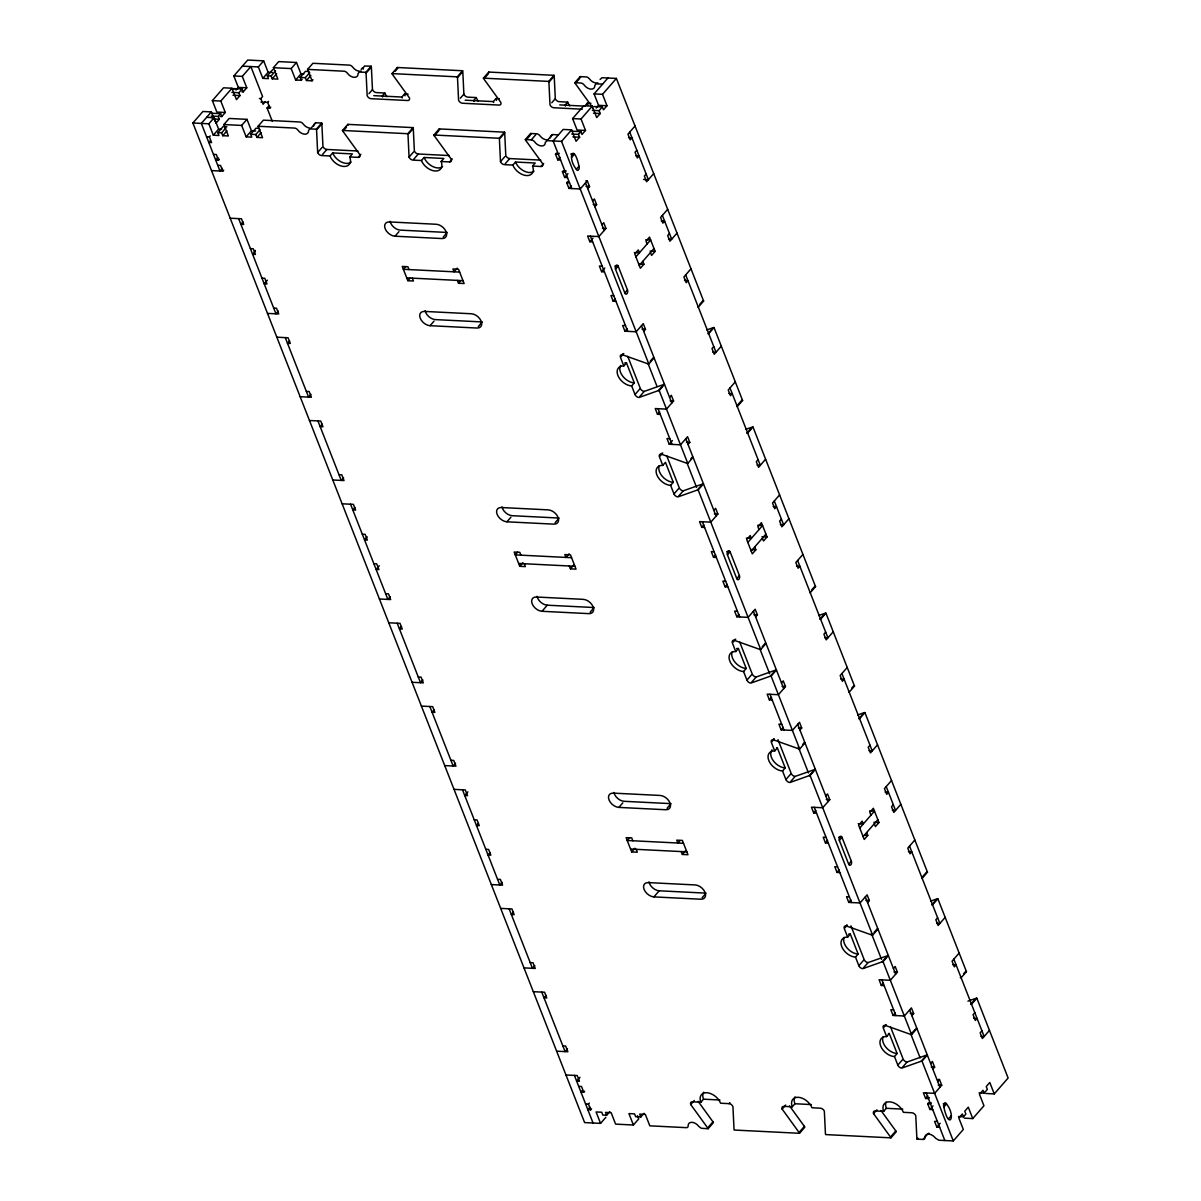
<?xml version="1.0" encoding="UTF-8"?>
<svg xmlns="http://www.w3.org/2000/svg" width="1201" height="1201" viewBox="0 0 1201 1201"><rect width="100%" height="100%" fill="white"/><g stroke="black" fill="none" stroke-linecap="round" stroke-linejoin="round"><path stroke-width="1.5" d="M600.095 79.476L602.001 77.705L616.383 78.425L703.621 301.031L698.321 307.126A3.513 2.252 41 0 1 697.901 307.081M605.874 1117.29L600.56 1123.37L584.617 1122.575L192.881 122.997L202.909 111.498L211.346 111.918L215.189 121.706M231.988 88.228L220.804 101.049L225.293 112.474L216.841 112.053L212.367 100.629L223.536 87.808L231.988 88.228L236.462 99.653L239.99 95.585L238.879 92.732L242.122 89.009L243.233 91.861L241.836 91.786M235.966 90.09L238.323 87.388L233.85 75.963L247.706 60.05L263.65 60.846L268.123 72.27L262.824 78.365L258.35 66.941L263.65 60.846M211.346 111.918L201.333 123.418L219.978 171.022L222.335 168.32M233.85 75.963L242.302 76.384L250.844 66.565L262.599 96.545L260.827 98.587L259.416 98.512M208.839 123.793L214.138 117.713L218.612 129.123L213.313 135.218L208.839 123.793L192.881 122.997M211.211 116.077L218.252 116.422L220.624 113.69L221.75 116.542L220.338 116.467M215.835 123.343L219.363 119.274L218.252 116.422M221.75 116.542L225.293 112.474M243.233 91.861L246.775 87.808L242.302 76.384M206.557 136.749L209.364 136.899L210.25 135.878M225.863 127.967L221.615 132.831L222.74 135.698L228.37 135.968L223.881 124.544L229.196 118.449L246.971 119.349L251.444 130.759L246.145 136.854L241.671 125.429L246.971 119.349M275.554 70.904L271.126 75.978L272.252 78.831L277.881 79.116L273.393 67.691L278.707 61.596L296.482 62.482L300.971 73.907L295.656 80.002L291.182 68.577L296.482 62.482M210.115 140.937L208.794 142.469L211.601 142.604L209.364 136.899M213.313 135.218L218.942 135.503L217.816 132.65L223.131 126.555L226.914 126.751M262.824 78.365L268.454 78.635L267.328 75.783L272.642 69.688M222.74 135.698L226.974 130.819M272.252 78.831L276.665 73.756M265.421 101.59L263.064 104.292L260.827 98.587M217.906 157.541L215.7 160.078L218.507 160.213L219.393 159.208M260.887 102.07L267.643 102.4L268.529 101.394M272.327 121.391L267.072 107.97L269.189 105.538M267.072 107.97L269.88 108.12L270.765 107.099M246.145 136.854L251.775 137.139L250.649 134.287L255.963 128.192L259.401 128.357M295.656 80.002L301.286 80.272L300.175 77.419L305.474 71.324L308.912 71.505M260.062 129.663L255.813 134.542L256.939 137.394L262.569 137.68L258.08 126.255L263.394 120.16L299.815 121.977A3.513 2.252 41 0 1 302.517 123.238L304.604 125.565A7.011 4.489 41 0 0 310.008 128.087M309.753 72.6L305.324 77.675L306.45 80.527L312.08 80.812L307.606 69.388L312.906 63.293L349.326 65.109A3.513 2.252 41 0 1 352.043 66.37L354.115 68.697A7.011 4.489 41 0 0 361.096 71.054M301.286 80.272L302.172 79.266M211.541 170.602L222.801 171.158L223.686 170.152M256.939 137.394L261.172 132.515M306.45 80.527L310.864 75.453M312.08 80.812L312.966 79.791M361.186 69.388L362.507 67.872M311.314 127.846L315.728 122.772L321.673 123.057A3.513 2.252 41 0 1 321.868 123.868L322.949 146.462A3.513 2.252 41 0 0 326.882 149.464L357.988 151.011M258.08 126.255L294.515 128.072A3.513 2.252 41 0 1 297.217 129.333L299.289 131.645A7.011 4.489 41 0 0 305.519 134.152A7.011 4.489 41 0 0 308.522 130.639L309.663 128.942L316.373 129.153L321.673 123.057M307.606 69.388L344.026 71.204A3.513 2.252 41 0 1 346.729 72.465L348.8 74.792A7.011 4.489 41 0 0 355.046 77.284A7.011 4.489 41 0 0 358.033 73.771L359.174 72.09L365.885 72.3L371.184 66.205A3.513 2.252 41 0 1 371.379 67.016L372.46 89.595L368.932 93.663M317.454 128.957L321.868 123.868M460.343 98.212L463.886 94.158L462.805 71.565A3.513 2.252 41 0 0 462.595 70.754L397.306 67.496L392.006 73.591A3.528 2.252 41 0 0 392.442 74.417L409.376 97.791A3.513 2.252 41 0 1 407.679 100.509L371.094 98.692A3.513 2.252 41 0 1 367.161 95.69L366.08 73.111L370.509 68.022M242.992 221.9L240.876 224.332L243.698 224.482L241.446 218.762L230.202 218.207M330.02 155.965L332.677 152.932L352.373 153.908L349.731 156.956A12.28 7.867 41 0 1 343.786 166.459A12.28 7.867 41 0 1 330.02 155.965L321.583 155.545A3.513 2.252 41 0 1 317.649 152.557L322.063 147.483M349.731 156.956L358.168 157.376A3.513 2.252 41 0 0 359.865 154.659L342.931 131.284A3.528 2.252 41 0 1 342.495 130.459L347.795 124.364L413.084 127.621A3.513 2.252 41 0 1 413.294 128.432L414.375 151.011A3.513 2.252 41 0 0 418.308 154.013L449.399 155.56M322.469 154.539L326.882 149.464M342.931 131.284L343.816 130.263M344.702 129.243L346.473 127.216M395.099 71.369L397.741 68.322A3.528 2.252 41 0 1 397.306 67.496M386.977 96.726A12.28 7.867 41 0 1 384.845 93.017L382.188 96.065A12.28 7.867 41 0 0 382.579 96.966M255.288 251.279L252.63 254.327L255.438 254.462L253.201 248.757L250.393 248.607M373.751 95.645L401.885 97.041L404.542 93.993L408.115 94.158M358.168 157.376L360.825 154.328M267.373 280.178L264.19 283.826L267.012 283.976L264.775 278.257L261.953 278.122M342.495 130.459L407.785 133.716L413.084 127.621M392.006 73.591L457.296 76.849L462.595 70.754M408.865 133.506L413.294 128.432M551.769 102.776L555.297 98.707L554.216 76.128A3.513 2.252 41 0 0 554.021 75.318L488.732 72.06L483.418 78.155A3.528 2.252 41 0 0 483.868 78.966L500.802 102.355A3.513 2.252 41 0 1 499.106 105.072L462.52 103.241A3.513 2.252 41 0 1 458.587 100.253L457.506 77.66L461.92 72.585M421.446 160.529L424.103 157.481L443.8 158.457L441.142 161.504A12.28 7.867 41 0 1 435.212 171.007A12.28 7.867 41 0 1 421.446 160.529L412.994 160.108A3.513 2.252 41 0 1 409.061 157.106L413.489 152.032M278.302 311.119L275.945 313.821L238.639 218.627M441.142 161.504L449.594 161.925A3.513 2.252 41 0 0 451.276 159.208L434.342 135.833A3.528 2.252 41 0 1 433.906 135.007L439.221 128.912L504.51 132.17A3.513 2.252 41 0 1 504.705 132.981L505.786 155.575A3.513 2.252 41 0 0 509.719 158.562L540.825 160.123M413.88 159.087L418.308 154.013M434.342 135.833L438.77 130.759M484.739 77.96L488.282 73.892M478.388 101.289A12.28 7.867 41 0 1 476.257 97.566L473.614 100.614A12.28 7.867 41 0 0 474.005 101.515M465.162 100.193L493.311 101.605L495.968 98.557L499.346 98.722M289.636 340.889L287.504 343.336L290.327 343.471L288.09 337.766L276.831 337.196M449.594 161.925L452.237 158.877M394.994 236.207L441.908 238.549A8.767 5.615 41 0 0 446.141 231.763A8.767 5.615 41 0 0 436.308 224.272L389.409 221.93A8.767 5.615 41 0 0 385.161 228.715A8.767 5.615 41 0 0 394.994 236.207L398.972 231.643M433.906 135.007L499.211 138.265L504.51 132.17M483.418 78.155L548.722 81.398L554.021 75.318M500.292 138.055L504.705 132.981M582.32 109.216L553.331 107.715A3.513 2.252 41 0 1 549.998 104.802L548.917 82.208L553.346 77.134M405.728 266.592L403.371 269.294L459.653 272.102M512.857 165.077L515.514 162.03L535.211 163.021L532.568 166.068A12.28 7.867 41 0 1 526.623 175.571A12.28 7.867 41 0 1 512.857 165.077L504.42 164.657A3.513 2.252 41 0 1 500.487 161.67L504.9 156.58M532.568 166.068L541.005 166.489A3.513 2.252 41 0 0 542.702 163.771L525.768 140.397A3.528 2.252 41 0 1 525.332 139.571L530.632 133.476L536.577 133.776A3.513 2.252 41 0 1 539.97 135.803A7.011 4.489 41 0 0 548.332 139.706M592.423 107.79A3.513 2.252 41 0 0 592.213 106.904L575.279 83.53A3.513 2.252 41 0 1 574.844 82.704L580.143 76.609L586.088 76.909A3.513 2.252 41 0 1 589.481 78.951A7.011 4.489 41 0 0 597.843 82.839M505.306 163.651L509.719 158.562M525.768 140.397L530.181 135.308M576.165 82.509L579.708 78.455M443.229 237.032L447.207 232.454L400.308 230.127A8.767 5.615 41 0 1 390.055 221.254M409.001 269.579L407.875 266.727L402.245 266.442L407.845 280.719L409.961 278.287M525.332 139.571L531.262 139.856L535.691 134.782M310.954 394.408L308.597 397.126L285.268 337.616M569.814 105.838A12.28 7.867 41 0 1 567.683 102.13L565.025 105.178A12.28 7.867 41 0 0 565.416 106.078M548.076 139.646L552.49 134.557L558.42 134.857M592.213 106.168L581.044 119.004L585.518 130.429L577.08 130.008L572.592 118.584L583.776 105.748L592.213 106.168L596.687 117.593L600.23 113.54L599.104 110.672L602.347 106.949L603.472 109.816L607 105.748L602.527 94.324L616.383 78.425M596.206 108.03L598.563 105.328L594.09 93.903L607.946 77.99M590.907 103.286L587.379 103.106L584.722 106.153L559.741 104.907M531.262 139.856A3.513 2.252 41 0 1 534.67 141.898A7.011 4.489 41 0 0 541.471 145.967A7.011 4.489 41 0 0 545.284 142.424L547.191 140.652L561.558 141.373L571.586 129.858L576.06 141.283L579.603 137.229L578.477 134.377L580.864 131.63L581.99 134.482L585.518 130.429M541.005 166.489L543.663 163.441M560.582 159.988L557.774 159.853L555.523 154.133L556.408 153.127M457.206 268.168L454.023 271.816L452.897 268.964L458.527 269.249L464.126 283.526L458.497 283.241L457.386 280.388M322.273 424.193L320.157 426.625L322.964 426.775L320.727 421.056L309.468 420.5M559.231 153.263L558.345 154.283L555.523 154.133M557.774 159.853L559.981 157.316M458.497 283.241L460.629 280.809M571.676 157.361L574.333 154.313L570.955 154.148M567.488 177.598L564.665 177.463L562.428 171.743L563.314 170.737M430.063 325.696L476.977 328.038A8.767 5.615 41 0 0 481.211 321.252A8.767 5.615 41 0 0 471.377 313.761L424.478 311.419A8.767 5.615 41 0 0 420.23 318.205A8.767 5.615 41 0 0 430.063 325.696L434.041 321.132M566.136 170.872L565.251 171.893L562.428 171.743M564.665 177.463L567.983 173.65M576.345 169.266L578.987 166.218C573.823 141.928 566.467 157.106 576.345 169.266A2.627 1.561 -87.1 0 0 578.507 169.881A2.627 1.561 -87.1 0 0 578.987 166.218M587.754 188.587L589.526 186.56L587.289 180.841L580.218 188.977L568.959 188.407L566.722 182.702L567.608 181.681M568.959 188.407L571.166 185.87M635.029 126.015L627.958 134.137L630.195 139.856L631.966 137.815L628.588 137.65M343.591 477.713L341.234 480.415L317.92 420.92M478.298 326.507L482.277 321.943L435.378 319.601A8.767 5.615 41 0 1 425.124 310.744M592.618 200.972L594.375 198.931L596.612 204.65L594.855 206.677M636.815 150.2L635.044 152.227L637.296 157.947L639.052 155.905L635.674 155.74M354.926 507.498L352.794 509.93L355.616 510.065L353.379 504.36L342.12 503.789M601.941 224.767L603.713 222.74L605.95 228.445L598.879 236.567L587.619 236.012L589.856 241.716L592.663 241.866M646.153 173.995L644.382 176.022L646.618 181.741L653.689 173.62M589.856 241.716L593.039 238.068M367.206 536.862L364.549 539.91L367.371 540.06L365.134 534.34L362.312 534.205M602.181 266.142L599.359 265.991L601.611 271.711L604.794 268.048M615.513 269.219L618.17 266.172A2.627 1.561 -87.1 0 0 616.008 265.556A2.627 1.561 -87.1 0 0 615.513 269.219L624.835 293.029A2.627 1.561 -87.1 0 0 627.012 293.644A2.627 1.561 -87.1 0 0 627.492 289.981L618.17 266.172L614.957 266.022M667.681 209.319L660.61 217.441L662.847 223.146L664.618 221.119L661.241 220.954M635.884 256.864L650.627 239.945L645.793 239.705M639.247 265.436L653.975 248.517M379.306 565.776L376.123 569.424L378.931 569.574L376.694 563.854L373.871 563.719M669.467 233.489L667.696 235.531L669.933 241.236L677.004 233.114M642.79 261.368L643.916 264.22L640.373 268.273L634.789 253.996L638.316 249.943L639.442 252.795L634.368 252.54M647.099 243.998L645.988 241.131L649.516 237.077L655.115 251.354L651.573 255.423L650.462 252.555M613.741 295.641L610.934 295.506L613.171 301.226L615.287 298.779M624.835 293.029L627.492 289.981M390.22 596.702L387.863 599.419L350.557 504.21M625.496 325.636L622.688 325.501L624.925 331.206L627.042 328.774M690.995 268.814L683.924 276.936L686.161 282.655L687.933 280.614L684.555 280.449M639.608 396.735L644.246 391.406L663.748 384.485A3.528 2.252 41 0 1 664.498 384.41L659.199 390.505A3.528 2.252 41 0 0 658.433 390.58L638.947 397.501A3.513 2.252 41 0 1 635.014 394.498L631.651 385.941A12.28 7.867 41 0 1 617.884 375.448A12.28 7.867 41 0 1 623.814 365.945L620.467 357.373A3.513 2.252 41 0 1 622.163 354.655L622.824 353.905M621.127 356.607L623.769 353.574M643.721 331.386L645.492 329.359L643.256 323.639L636.185 331.761L624.925 331.206M623.814 365.945L626.472 362.897L634.308 382.894L631.651 385.941M401.554 626.487L399.438 628.919L402.245 629.069L400.008 623.349L388.749 622.794M506.927 521.804L553.826 524.146A8.767 5.615 41 0 0 558.06 517.361A8.767 5.615 41 0 0 548.226 509.87L501.327 507.528A8.767 5.615 41 0 0 497.094 514.313A8.767 5.615 41 0 0 506.927 521.804L510.905 517.241M650.281 361.171L653.254 357.733A3.513 2.252 41 0 0 654.11 357.898L648.81 363.993A3.513 2.252 41 0 1 647.955 363.828L622.163 354.655M699.793 304.303L702.78 300.881A3.513 2.252 41 0 0 703.621 301.031M635.014 394.498L639.653 389.169M517.646 552.19L515.289 554.892L571.571 557.699M658.433 390.58L662.412 386.016M711.938 329.149L707.959 333.728A3.498 2.237 41 0 1 708.71 333.638L714.01 327.543L742.593 400.473L737.294 406.569A3.513 2.252 41 0 1 736.874 406.508M555.147 522.615L559.126 518.051L512.226 515.709A8.767 5.615 41 0 1 501.988 506.852M520.919 555.177L519.793 552.31L514.163 552.04L519.763 566.317L522.945 562.653M422.872 680.006L420.515 682.708L397.201 623.214M669.558 397.306L671.329 395.279L673.566 400.999L666.495 409.121L655.236 408.55L657.472 414.27L660.295 414.405M713.769 346.549L711.998 348.575L714.235 354.28L721.306 346.158M657.472 414.27L659.589 411.823M569.124 553.766L565.941 557.414L564.83 554.562L570.46 554.847L576.045 569.124L570.43 568.839L569.304 565.986M434.207 709.791L432.075 712.223L434.897 712.358L432.66 706.653L421.401 706.098M669.798 438.68L666.99 438.545L669.227 444.25L672.41 440.602M678.58 496.178L683.219 490.849L702.72 483.928A3.528 2.252 41 0 1 703.471 483.853L698.171 489.933A3.528 2.252 41 0 0 697.406 490.023L677.919 496.929A3.513 2.252 41 0 1 673.986 493.941L670.623 485.369A12.28 7.867 41 0 1 656.857 474.89A12.28 7.867 41 0 1 662.787 465.372L659.424 456.815A3.513 2.252 41 0 1 661.12 454.098L661.781 453.332M660.1 456.05L662.742 453.002M570.43 568.839L573.613 565.191M662.787 465.372L665.444 462.34L673.281 482.322L670.623 485.369M735.297 381.858L728.226 389.98L730.463 395.699L732.235 393.673L728.857 393.493M541.996 611.294L588.895 613.636A8.767 5.615 41 0 0 593.129 606.835A8.767 5.615 41 0 0 583.296 599.344L536.397 597.017A8.767 5.615 41 0 0 532.163 603.803A8.767 5.615 41 0 0 541.996 611.294L547.296 605.199L594.195 607.541L590.216 612.105M688.023 444.43L689.794 442.403L687.557 436.699L680.487 444.82L669.227 444.25M690.905 458.692L692.226 457.176A3.513 2.252 41 0 0 693.082 457.341L687.783 463.421A3.513 2.252 41 0 1 686.927 463.271L661.12 454.098M737.759 404.887L741.738 400.308A3.513 2.252 41 0 0 742.593 400.473M673.986 493.941L678.625 488.612M455.509 763.296L453.152 766.013L429.838 706.518M697.406 490.023L701.384 485.444M746.917 433.156L750.895 428.592M809.819 592.678A3.513 2.252 41 0 0 810.24 592.724L815.554 586.628L752.982 426.986L747.683 433.081A3.498 2.237 41 0 0 747.277 433.096M467.91 791.864L464.727 795.527L467.534 795.663L465.297 789.943L454.038 789.387M713.859 510.365L715.631 508.323L717.868 514.043L710.797 522.165L699.537 521.609L701.774 527.314L704.597 527.449M758.071 459.593L756.3 461.619L758.537 467.339L765.607 459.202M701.774 527.314L703.891 524.882M478.238 823.481L476.482 825.507L479.289 825.642L477.052 819.938L474.23 819.803M714.1 551.724L711.292 551.589L713.529 557.309L715.646 554.862M727.431 554.817L730.088 551.769A2.627 1.561 -87.1 0 0 727.926 551.154A2.627 1.561 -87.1 0 0 727.431 554.817L736.768 578.612A2.627 1.561 -87.1 0 0 738.93 579.242A2.627 1.561 -87.1 0 0 739.411 575.564L730.088 551.769L726.875 551.604M779.599 494.902L772.528 503.039L774.765 508.744L776.537 506.717L773.159 506.552M747.818 542.462L762.545 525.543L757.726 525.302M751.165 551.034L765.908 534.115M490.158 852.59L488.041 855.022L490.849 855.157L488.612 849.452L485.805 849.302M781.386 519.087L779.614 521.114L781.851 526.834L788.937 518.712M754.723 546.95L755.834 549.818L752.306 553.871L746.707 539.594L750.235 535.526L751.361 538.393L746.301 538.138M759.017 529.581L757.906 526.729L761.434 522.675L767.034 536.952L763.506 541.005L762.38 538.153M725.674 581.239L722.852 581.104L725.089 586.809L727.221 584.377M736.768 578.612L739.411 575.564M502.153 882.3L499.796 885.002L462.49 789.808M737.414 611.234L734.607 611.084L736.844 616.804L738.96 614.357M802.914 554.412L795.843 562.533L798.08 568.238L799.851 566.211L796.473 566.046M751.526 682.333L756.18 677.004L775.666 670.083A3.513 2.252 41 0 1 776.431 670.008L771.117 676.103A3.513 2.252 41 0 0 770.366 676.178L750.865 683.099A3.513 2.252 41 0 1 746.932 680.096L743.569 671.524A12.28 7.867 41 0 1 729.803 661.045A12.28 7.867 41 0 1 735.748 651.543L732.385 642.97A3.513 2.252 41 0 1 734.081 640.253L734.742 639.487M733.045 642.205L735.703 639.157M755.639 616.984L757.411 614.957L755.174 609.237L748.103 617.359L736.844 616.804M735.748 651.543L738.39 648.495L746.226 668.477L743.569 671.524M513.473 912.084L511.356 914.516L514.178 914.667L511.926 908.947L500.682 908.391M618.845 807.402L665.744 809.744A8.767 5.615 41 0 0 669.993 802.944A8.767 5.615 41 0 0 660.16 795.452L613.246 793.125A8.767 5.615 41 0 0 609.012 799.911A8.767 5.615 41 0 0 618.845 807.402L622.824 802.838M762.2 646.754L765.187 643.331A3.513 2.252 41 0 0 766.043 643.496L760.728 649.591A3.513 2.252 41 0 1 759.873 649.426L734.081 640.253M811.711 589.901L814.698 586.478M746.932 680.096L751.571 674.767M629.564 837.773L627.207 840.49L683.504 843.297M770.366 676.178L774.345 671.614M823.856 614.747L819.878 619.311A3.513 2.252 41 0 1 820.628 619.236L825.943 613.141L854.512 686.071L849.212 692.166A3.528 2.252 41 0 1 848.582 692.061M667.08 808.213L671.059 803.649L624.145 801.307A8.767 5.615 41 0 1 613.906 792.45M632.837 840.76L631.726 837.908L626.096 837.637L631.681 851.914L634.864 848.251M534.79 965.604L532.433 968.306L509.119 908.812M781.476 682.904L783.247 680.877L785.484 686.582L778.413 694.703L767.154 694.148L769.391 699.868L772.213 700.003M825.688 632.131L823.916 634.173L826.153 639.878L833.239 631.756M769.391 699.868L771.522 697.421M679.991 840.58L677.874 843.012L676.748 840.16L682.378 840.43L687.978 854.722L682.348 854.436L681.222 851.584M546.125 995.374L544.008 997.821L546.815 997.956L544.578 992.251L533.319 991.681M781.731 724.278L778.909 724.143L781.145 729.848L783.277 727.416M790.498 781.761L795.137 776.431L814.638 769.526A3.513 2.252 41 0 1 815.389 769.436L810.09 775.531A3.513 2.252 41 0 0 809.339 775.621L789.838 782.527A3.513 2.252 41 0 1 785.904 779.539L782.542 770.967A12.28 7.867 41 0 1 768.775 760.473A12.28 7.867 41 0 1 774.705 750.97L771.357 742.398A3.513 2.252 41 0 1 773.054 739.696L773.714 738.93M772.018 741.648L774.33 738.975M682.348 854.436L685.531 850.773M774.705 750.97L777.362 747.923L785.199 767.919L782.542 770.967M847.23 667.456L840.145 675.578L842.381 681.297L844.153 679.256L840.775 679.09M653.914 896.892L700.814 899.219A8.767 5.615 41 0 0 705.062 892.433A8.767 5.615 41 0 0 695.229 884.942L648.315 882.6A8.767 5.615 41 0 0 644.081 889.401A8.767 5.615 41 0 0 653.914 896.892L659.214 890.797L706.128 893.139M799.956 730.028L801.713 728.001L799.476 722.281L792.405 730.403L781.145 729.848M802.823 744.29L804.16 742.773M851.674 688.188L853.671 685.906A3.528 2.252 41 0 0 854.512 686.071M773.054 739.696L798.845 748.869A3.513 2.252 41 0 0 799.701 749.019L805 742.924A3.513 2.252 41 0 1 804.37 742.834M785.904 779.539L790.543 774.195M567.442 1048.893L565.086 1051.611L541.756 992.101M702.15 897.702L705.122 894.28M809.339 775.621L813.317 771.042M862.828 714.19L858.85 718.753A3.513 2.252 41 0 1 859.601 718.678L864.915 712.583L927.472 872.226L922.173 878.321A3.528 2.252 41 0 1 921.752 878.261M579.963 1077.312L576.645 1081.11L579.452 1081.26L577.216 1075.541L565.971 1074.985M825.778 795.948L827.549 793.921L829.786 799.641L822.715 807.763L811.456 807.192L813.693 812.912L816.515 813.047M869.989 745.19L868.218 747.217L870.47 752.922L877.541 744.8M813.693 812.912L815.824 810.465M582.26 1090.538L580.939 1092.069L583.746 1092.204L584.632 1091.184M585.593 1103.959L588.415 1104.109L589.301 1103.088M590.051 1107.142L587.844 1109.679L590.652 1109.814L591.538 1108.793M826.033 837.322L823.21 837.187L825.447 842.892L827.579 840.46M839.364 840.415L842.006 837.367A2.627 1.561 -87.1 0 0 839.844 836.752A2.627 1.561 -87.1 0 0 839.364 840.415L848.687 864.21A2.627 1.561 -87.1 0 0 850.848 864.825A2.627 1.561 -87.1 0 0 851.344 861.162L842.006 837.367L838.793 837.202M891.532 780.5L884.446 788.622L886.698 794.341L888.455 792.3L885.077 792.135M600.56 1123.37L596.086 1111.946L601.716 1112.231L602.842 1115.083L606.625 1115.279L609.808 1111.616M859.736 828.059L874.463 811.14L869.644 810.9M863.099 836.632L877.826 819.698M893.304 804.685L891.547 806.712L893.784 812.431L900.855 804.295M866.642 832.548L867.768 835.401L864.225 839.469L858.625 825.192L862.168 821.124L863.279 823.976L858.22 823.721M870.95 815.179L869.824 812.326L873.367 808.258L878.967 822.55L875.424 826.603L874.298 823.751M837.592 866.837L834.785 866.702L837.022 872.406L839.139 869.974M848.687 864.21L851.344 861.162M606.625 1115.279L605.514 1112.426L611.144 1112.696L615.618 1124.121L633.392 1125.007L638.707 1118.927L637.431 1115.654M633.392 1125.007L628.919 1113.582L634.548 1113.867L635.674 1116.72L640.824 1116.975L644.006 1113.327M849.347 896.817L846.525 896.682L848.762 902.401L850.893 899.954M914.847 839.994L907.776 848.131L910.013 853.836L911.784 851.809L908.406 851.644M863.459 967.931L868.098 962.586L887.584 955.681A3.513 2.252 41 0 1 888.35 955.606L883.05 961.686A3.513 2.252 41 0 0 882.285 961.776L862.783 968.682A3.513 2.252 41 0 1 858.85 965.694L855.502 957.122A12.28 7.867 41 0 1 841.736 946.628A12.28 7.867 41 0 1 847.666 937.125L844.303 928.568A3.513 2.252 41 0 1 845.999 925.851L846.66 925.085M698.141 1101.362L712.959 1121.824A3.513 2.252 41 0 1 713.394 1122.635L708.095 1128.73A3.513 2.252 41 0 0 707.659 1127.904L690.725 1104.53L694.268 1100.476M844.964 927.803L847.29 925.13M867.572 902.582L869.344 900.54L867.092 894.835L860.021 902.957L848.762 902.401M690.725 1104.53A3.513 2.252 41 0 1 692.422 1101.812L700.859 1102.233L703.516 1099.185A12.28 7.867 41 0 1 703.636 1092.264M847.666 937.125L850.323 934.078L858.145 954.074L855.502 957.122M874.118 932.351L877.105 928.928M922.638 876.64L926.617 872.061A3.528 2.252 41 0 0 927.472 872.226M845.999 925.851L871.806 935.024A3.513 2.252 41 0 0 872.647 935.174L877.961 929.079A3.513 2.252 41 0 1 877.33 928.989M708.545 1126.898L712.959 1121.824M700.859 1102.233A12.28 7.867 41 0 1 706.804 1092.73A12.28 7.867 41 0 1 720.57 1103.224L729.007 1103.644L729.893 1102.623M858.85 965.694L863.504 960.365M882.285 961.776L886.263 957.197M935.774 900.345L931.796 904.908A3.513 2.252 41 0 1 932.561 904.833L937.861 898.738L966.445 971.654L961.13 977.749A3.528 2.252 41 0 1 960.29 977.599M893.409 968.501L895.165 966.475L897.417 972.179L890.331 980.301L879.087 979.746L881.324 985.451L884.131 985.601M937.606 917.729L935.849 919.756L938.086 925.476L945.157 917.354M881.324 985.451L883.441 983.018M789.567 1105.911L804.385 1126.373A3.513 2.252 41 0 1 804.82 1127.199L799.521 1133.294A3.513 2.252 41 0 0 799.07 1132.468L782.151 1109.093L785.679 1105.025M782.151 1109.093A3.513 2.252 41 0 1 783.833 1106.376L792.285 1106.797L794.942 1103.749A12.28 7.867 41 0 1 795.047 1096.828M893.649 1009.876L890.827 1009.726L893.064 1015.445L895.195 1012.998M883.936 1027.245L886.263 1024.573M799.956 1131.447L804.385 1126.373M959.149 953.054L952.078 961.175L954.315 966.88L956.086 964.853L952.708 964.688M894.475 1056.565A12.28 7.867 41 0 1 880.693 1046.071A12.28 7.867 41 0 1 886.638 1036.568L889.28 1033.521L897.117 1053.517L894.475 1056.565L897.823 1065.122A3.513 2.252 41 0 0 901.756 1068.124L921.257 1061.204A3.528 2.252 41 0 1 922.008 1061.129L927.322 1055.033A3.528 2.252 41 0 0 926.556 1055.109L907.07 1062.029L902.416 1067.359M911.874 1015.626L913.646 1013.599L911.409 1007.879L904.323 1016.001L893.064 1015.445M912.099 1032.935L915.087 1029.512M963.592 973.786L965.589 971.504A3.528 2.252 41 0 0 966.445 971.654M886.638 1036.568L883.275 1027.996A3.513 2.252 41 0 1 884.972 1025.279L910.763 1034.451A3.513 2.252 41 0 0 911.619 1034.616L916.933 1028.521A3.513 2.252 41 0 1 916.078 1028.356M897.823 1065.122L902.461 1059.792M880.979 1110.475L895.796 1130.922A3.513 2.252 41 0 1 896.246 1131.747L890.932 1137.842A3.513 2.252 41 0 0 890.496 1137.017L873.562 1113.642L876.88 1109.829M921.257 1061.204L925.235 1056.64M970.768 1004.351L974.747 999.772M985.811 1093.48L994.263 1093.901L1008.119 1078.003L976.833 998.181L971.519 1004.261A3.513 2.252 41 0 0 970.948 1004.306M873.562 1113.642A3.513 2.252 41 0 1 875.259 1110.925L883.696 1111.345L886.353 1108.298A12.28 7.867 41 0 1 886.083 1102.113M930.625 1063.455L932.381 1061.429L934.618 1067.134L932.862 1069.175M974.822 1012.683L973.065 1014.725L975.302 1020.43L977.059 1018.403L973.681 1018.238M937.711 1081.546L939.482 1079.519L941.719 1085.224L934.648 1093.345L923.389 1092.79L925.626 1098.495L928.433 1098.645L929.319 1097.624M981.923 1030.773L980.151 1032.815L982.388 1038.52L989.459 1030.398M891.382 1136.011L895.796 1130.922M925.626 1098.495L927.833 1095.958M932.727 1109.589L929.919 1109.454L927.667 1103.734L928.553 1102.728M931.375 1102.863L930.49 1103.884L927.667 1103.734M929.919 1109.454L933.012 1105.896M943.821 1106.962L946.478 1103.914A2.627 1.561 -87.1 0 0 944.316 1103.299A2.627 1.561 -87.1 0 0 943.821 1106.962C949 1131.267 956.356 1116.089 946.478 1103.914L943.265 1103.764M883.696 1111.345A12.28 7.867 41 0 1 889.641 1101.842A12.28 7.867 41 0 1 903.407 1112.336L911.844 1112.757A3.513 2.252 41 0 1 915.778 1115.744L916.858 1138.338A3.528 2.252 41 0 0 917.054 1139.149L917.939 1138.128M917.054 1139.149L922.999 1139.434L927.412 1134.36M937.396 1121.494L934.573 1121.344L936.81 1127.063L940.128 1123.25M948.49 1118.867L951.132 1115.819M958.428 1116.555L963.487 1116.81L965.874 1114.078L964.763 1111.225L968.291 1107.157L972.765 1118.581L964.328 1118.161M979.055 1092.865L984.129 1093.12L987.372 1089.397L986.246 1086.545L989.789 1082.476L994.263 1093.901M922.999 1139.434A3.513 2.252 41 0 0 924.905 1137.662A7.011 4.489 41 0 1 928.718 1134.119A7.011 4.489 41 0 1 935.519 1138.203L938.912 1140.229L953.294 1140.95L963.322 1129.435L958.833 1118.026L962.376 1113.958L963.487 1116.81M972.765 1118.581L983.949 1105.746L979.476 1094.321L983.003 1090.268L984.129 1093.12M706.758 329.93L713.259 327.633A3.498 2.237 41 0 1 714.01 327.543M745.731 429.373L752.231 427.061A3.498 2.237 41 0 1 752.982 426.986M818.677 615.528L825.177 613.216A3.513 2.252 41 0 1 825.943 613.141M857.649 714.97L864.15 712.658A3.513 2.252 41 0 1 864.915 712.583M930.61 901.125L937.11 898.813A3.513 2.252 41 0 1 937.861 898.738M967.946 1001.139L976.068 998.256A3.513 2.252 41 0 1 976.833 998.181M315.728 122.772L313.821 124.544A7.011 4.489 41 0 1 313.626 126.015M552.49 134.557L550.583 136.329A7.011 4.489 41 0 1 550.388 137.8M371.184 66.205L364.473 65.995L363.348 67.676A7.011 4.489 41 0 1 363.137 69.148M242.407 66.145L258.35 66.941M273.393 67.691L291.182 68.577M574.844 82.704L580.774 83.004A3.513 2.252 41 0 1 584.181 85.031A7.011 4.489 41 0 0 590.982 89.114A7.011 4.489 41 0 0 594.795 85.571L595.921 83.875L602.632 84.085M268.123 72.27L272.357 72.48M300.971 73.907L303.778 74.042M267.328 75.783L271.126 75.978M300.175 77.419L305.324 77.675M594.09 93.903L602.527 94.324M384.845 93.017L376.393 92.597A3.513 2.252 41 0 1 372.46 89.595M476.257 97.566L467.82 97.146A3.513 2.252 41 0 1 463.886 94.158M567.683 102.13L558.63 101.62A3.513 2.252 41 0 1 555.297 98.707M238.323 87.388L246.775 87.808M598.563 105.328L607 105.748M242.122 89.009L233.67 88.589L233.955 89.294M593.91 106.529L602.347 106.949M231.838 92.387L238.879 92.732M592.348 110.342L599.104 110.672M232.964 95.239L239.99 95.585M593.474 113.194L600.23 113.54M212.367 100.629L220.804 101.049M572.592 118.584L581.044 119.004M571.586 129.858L563.149 129.438L553.121 140.952L571.781 188.557M220.624 113.69L212.187 113.269L212.472 113.975M572.427 131.209L580.864 131.63M571.721 134.032L578.477 134.377M206.632 117.338L214.138 117.713M212.322 118.929L219.363 119.274M572.847 136.884L579.603 137.229M223.881 124.544L241.671 125.429M218.612 129.123L221.434 129.273M251.444 130.759L255.678 130.969M217.816 132.65L221.615 132.831M250.649 134.287L255.813 134.542M571.376 153.833L574.198 153.968M213.463 154.359L216.27 154.509L218.507 160.213M643.556 179.474L648.39 179.715L629.729 132.11M585.878 180.781L587.289 180.841M217.741 165.318L220.564 165.453L222.801 171.158M566.722 182.702L569.529 182.837M586.013 186.38L589.526 186.56M593.234 204.485L596.612 204.65M602.422 228.265L605.95 228.445M668.492 239.044L671.704 239.209L662.382 215.414M650.041 251.099L655.115 251.354M638.842 263.965L643.916 264.22M601.611 271.711L604.418 271.846M406.719 277.866L463.016 280.674M407.845 280.719L413.474 281.004L412.348 278.152M613.171 301.226L615.978 301.361M273.708 308.102L276.515 308.252L278.767 313.956L267.508 313.401M641.98 329.179L645.492 329.359M712.793 352.088L716.006 352.253L685.696 274.909M670.188 400.819L673.566 400.999M306.345 391.406L309.167 391.541L311.404 397.261L300.145 396.705M686.417 442.238L689.794 442.403M757.095 465.147L760.308 465.297L729.998 387.953M338.997 474.71L341.805 474.845L344.041 480.55L332.797 479.995M714.355 513.863L717.868 514.043M780.41 524.642L783.622 524.807L774.3 500.997M761.974 536.697L767.034 536.952M750.775 549.563L755.834 549.818M713.529 557.309L716.336 557.444M518.652 563.464L574.934 566.271M519.763 566.317L525.392 566.602L524.282 563.734M725.089 586.809L727.911 586.959M385.626 593.699L388.448 593.849L390.685 599.554L379.426 598.999M753.898 614.777L757.411 614.957M824.712 637.686L827.924 637.851L797.614 560.507M782.106 686.417L785.484 686.582M418.278 677.004L421.086 677.139L423.322 682.859L412.063 682.288M798.335 727.836L801.713 728.001M869.014 750.73L872.226 750.895L841.916 673.551M450.915 760.293L453.738 760.443L455.975 766.148L444.715 765.592M826.273 799.461L829.786 799.641M892.328 810.24L895.541 810.39L886.218 786.595M873.893 822.295L878.967 822.55M864.39 835.235L867.768 835.401M825.447 842.892L828.27 843.042M630.57 849.047L686.852 851.854M631.681 851.914L637.311 852.185L636.2 849.332M837.022 872.406L839.829 872.542M497.559 879.297L500.367 879.432L502.603 885.152L491.344 884.582M865.816 900.375L869.344 900.54M936.63 923.284L939.858 923.449L909.532 846.089M894.039 972.014L897.417 972.179M530.196 962.602L533.019 962.737L535.256 968.441L523.996 967.886M910.268 1013.419L913.646 1013.599M980.932 1036.328L984.159 1036.493L953.834 959.149M562.849 1045.891L565.656 1046.026L567.893 1051.746L556.633 1051.19M931.255 1066.968L934.618 1067.134M938.071 1079.444L939.482 1079.519M938.191 1085.058L941.719 1085.224M578.702 1086.35L581.509 1086.485L583.746 1092.204M703.516 1099.185L719.939 1100.011M794.942 1103.749L811.351 1104.56M886.353 1108.298L902.777 1109.123M936.81 1127.063L939.632 1127.199M708.095 1128.73L701.294 1128.264L698.757 1126.403A7.011 4.489 41 0 0 692.827 1122.44A7.011 4.489 41 0 0 688.353 1124.406L688.053 1126.613A3.513 2.252 41 0 1 686.236 1127.649L649.816 1125.832L645.342 1114.408L639.713 1114.123L640.824 1116.975M799.521 1133.294L734.216 1130.036A3.528 2.252 41 0 1 734.021 1129.225L732.94 1106.631A3.513 2.252 41 0 0 729.007 1103.644M890.932 1137.842L825.642 1134.585A3.528 2.252 41 0 1 825.432 1133.774L824.351 1111.195A3.513 2.252 41 0 0 820.418 1108.193L811.981 1107.772A12.28 7.867 41 0 0 798.215 1097.294A12.28 7.867 41 0 0 792.285 1106.797M585.518 182.882L604.178 230.472M641.484 325.681L671.794 403.026M685.786 438.725L716.096 516.07M753.402 611.264L783.713 688.623M797.704 724.323L828.029 801.668M865.336 896.862L895.646 974.206M909.637 1009.906L939.948 1087.265M561.558 141.373L648.81 363.993M659.199 390.505L687.783 463.421M698.171 489.933L760.728 649.591M771.117 676.103L799.701 749.019M810.09 775.531L872.647 935.174M883.05 961.686L911.619 1034.616M922.008 1061.129L953.294 1140.95M648.195 363.933L657.037 386.482M687.062 463.091L696.58 487.381M760.128 649.516L769.646 673.806M798.305 746.962L808.498 772.979M871.371 933.387L881.564 959.404M910.793 1034.001L920.161 1057.916M590.427 236.147L627.733 331.341M658.043 408.7L672.035 444.4M702.345 521.744L739.666 616.939M769.976 694.283L783.968 729.983M814.278 807.342L851.584 902.536M881.894 979.881L895.886 1015.581M926.196 1092.925L944.857 1140.53M627.748 356.352L640.313 388.403A3.513 2.252 41 0 0 644.246 391.406M666.72 455.78L679.286 487.846A3.513 2.252 41 0 0 683.219 490.849M739.666 641.935L752.231 674.001A3.513 2.252 41 0 0 756.165 677.004M777.978 739.696L791.204 773.444A3.513 2.252 41 0 0 795.137 776.431M850.939 925.851L864.165 959.599A3.513 2.252 41 0 0 868.098 962.586M890.572 1026.975L903.137 1059.027A3.513 2.252 41 0 0 907.07 1062.029M267.643 102.4L269.88 108.12M588.415 1104.109L590.652 1109.814M574.408 1075.405L593.054 1123.01M500.487 161.67L499.406 139.076A3.513 2.252 41 0 0 499.211 138.265M409.061 157.106L407.995 134.527A3.513 2.252 41 0 0 407.785 133.716M317.649 152.557L316.569 129.963A3.513 2.252 41 0 0 316.373 129.153M580.578 77.434A3.513 2.252 41 0 1 580.143 76.609M587.379 103.106A12.28 7.867 41 0 1 587.935 104.922M548.722 81.398A3.513 2.252 41 0 1 548.917 82.208M489.032 72.676A3.528 2.252 41 0 1 488.732 72.06M495.968 98.557A12.28 7.867 41 0 1 496.508 100.359M493.311 101.605A12.28 7.867 41 0 1 493.626 102.49M457.296 76.849A3.513 2.252 41 0 1 457.506 77.66M404.542 93.993A12.28 7.867 41 0 1 405.097 95.81M401.885 97.041A12.28 7.867 41 0 1 402.2 97.942M365.885 72.3A3.513 2.252 41 0 1 366.08 73.111M815.554 586.628A3.513 2.252 41 0 1 814.909 586.538M929.079 1133.264A3.513 2.252 41 0 1 928.298 1133.354M897.117 1053.517A12.28 7.867 41 0 1 885.993 1047.377A12.28 7.867 41 0 1 883.08 1036.838M888.41 1033.521A12.28 7.867 41 0 1 889.28 1033.521M858.145 954.074A12.28 7.867 41 0 1 847.02 947.934A12.28 7.867 41 0 1 844.123 937.396M848.597 934.168A12.28 7.867 41 0 1 850.323 934.078M659.214 890.797A8.767 5.615 41 0 1 648.975 881.924M785.199 767.919A12.28 7.867 41 0 1 774.075 761.779A12.28 7.867 41 0 1 771.162 751.241M771.552 750.505A12.28 7.867 41 0 1 772.033 749.859M776.492 747.923A12.28 7.867 41 0 1 777.362 747.923M746.226 668.477A12.28 7.867 41 0 1 735.102 662.336A12.28 7.867 41 0 1 732.19 651.798M736.663 648.57A12.28 7.867 41 0 1 738.39 648.495M547.296 605.199A8.767 5.615 41 0 1 537.057 596.342M348.23 125.189A3.528 2.252 41 0 1 347.795 124.364M439.656 129.738A3.528 2.252 41 0 1 439.221 128.912M531.067 134.302A3.528 2.252 41 0 1 530.632 133.476M534.04 171.158A12.28 7.867 41 0 1 524.116 171.082A12.28 7.867 41 0 1 515.514 162.03M442.614 166.609A12.28 7.867 41 0 1 432.705 166.534A12.28 7.867 41 0 1 424.103 157.481M351.202 162.045A12.28 7.867 41 0 1 341.279 161.97A12.28 7.867 41 0 1 332.677 152.932M673.281 482.322A12.28 7.867 41 0 1 662.141 476.181A12.28 7.867 41 0 1 659.244 465.643M634.308 382.894A12.28 7.867 41 0 1 622.794 376.258A12.28 7.867 41 0 1 620.647 365.479M624.745 362.972A12.28 7.867 41 0 1 626.472 362.897M255.152 250.859A2.627 1.561 -87.1 0 1 255.062 250.378"/></g></svg>
